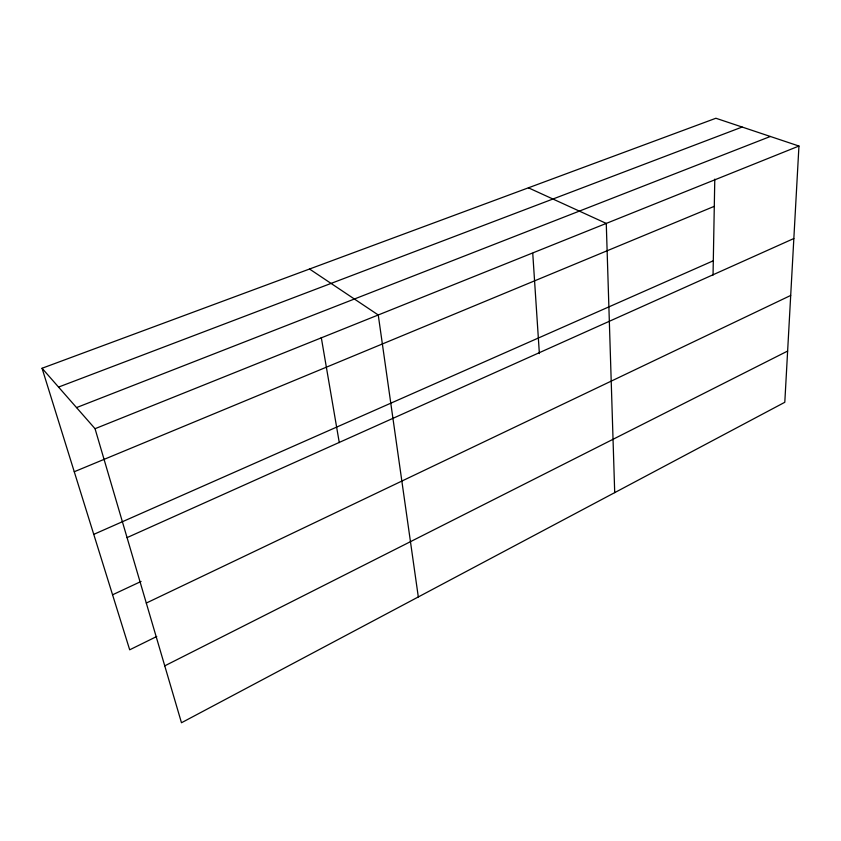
<?xml version="1.0" encoding="UTF-8"?>
<svg xmlns="http://www.w3.org/2000/svg" width="841" height="841" viewBox="0 0 841 841"><rect width="100%" height="100%" fill="white"/><g stroke="black" fill="none" stroke-linecap="round" stroke-linejoin="round"><path stroke-width="1.26" d="M713.042 275.081L714.787 179.133M798.95 146.04L784.8 402.282L181.477 722.745L95.044 428.7L42.05 368.263L715.891 118.255L798.95 146.04L95.044 428.7M164.752 665.851L787.628 351.054M156.762 636.479L129.693 649.809L42.05 368.263M146.292 603.06L790.698 295.454M112.568 594.797L141.078 581.446M127.054 537.609L793.841 238.529M93.761 534.371L713.305 260.773M74.26 471.738L714.293 206.329M76.531 407.591L770.356 136.473M58.544 387.081L742.14 127.044M528.421 187.816L606.266 223.412L614.708 492.626M309.541 269.025L378.25 314.976L418.313 596.942M321.273 337.483L339.28 442.629M532.752 253.341L539.375 353.598"/></g></svg>
